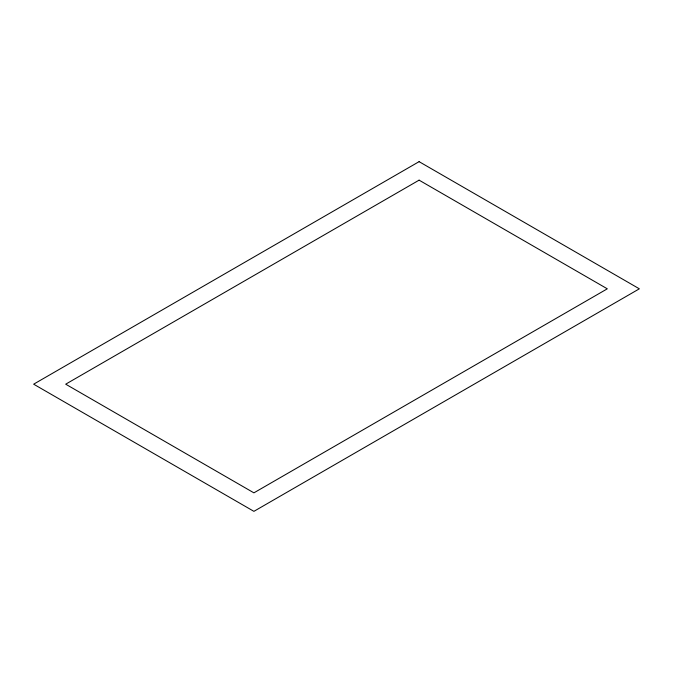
<?xml version="1.0" encoding="UTF-8"?>
<svg xmlns="http://www.w3.org/2000/svg" width="673" height="673" viewBox="0 0 673 673"><rect width="100%" height="100%" fill="white"/><g stroke="black" fill="none" stroke-linecap="round" stroke-linejoin="round"><path stroke-width="1.01" d="M419.094 161.655L33.65 384.182L253.906 511.345L639.35 288.818L419.094 161.655M419.094 180.154L65.693 384.182L253.906 492.846L607.307 288.818L419.094 180.154"/></g></svg>
